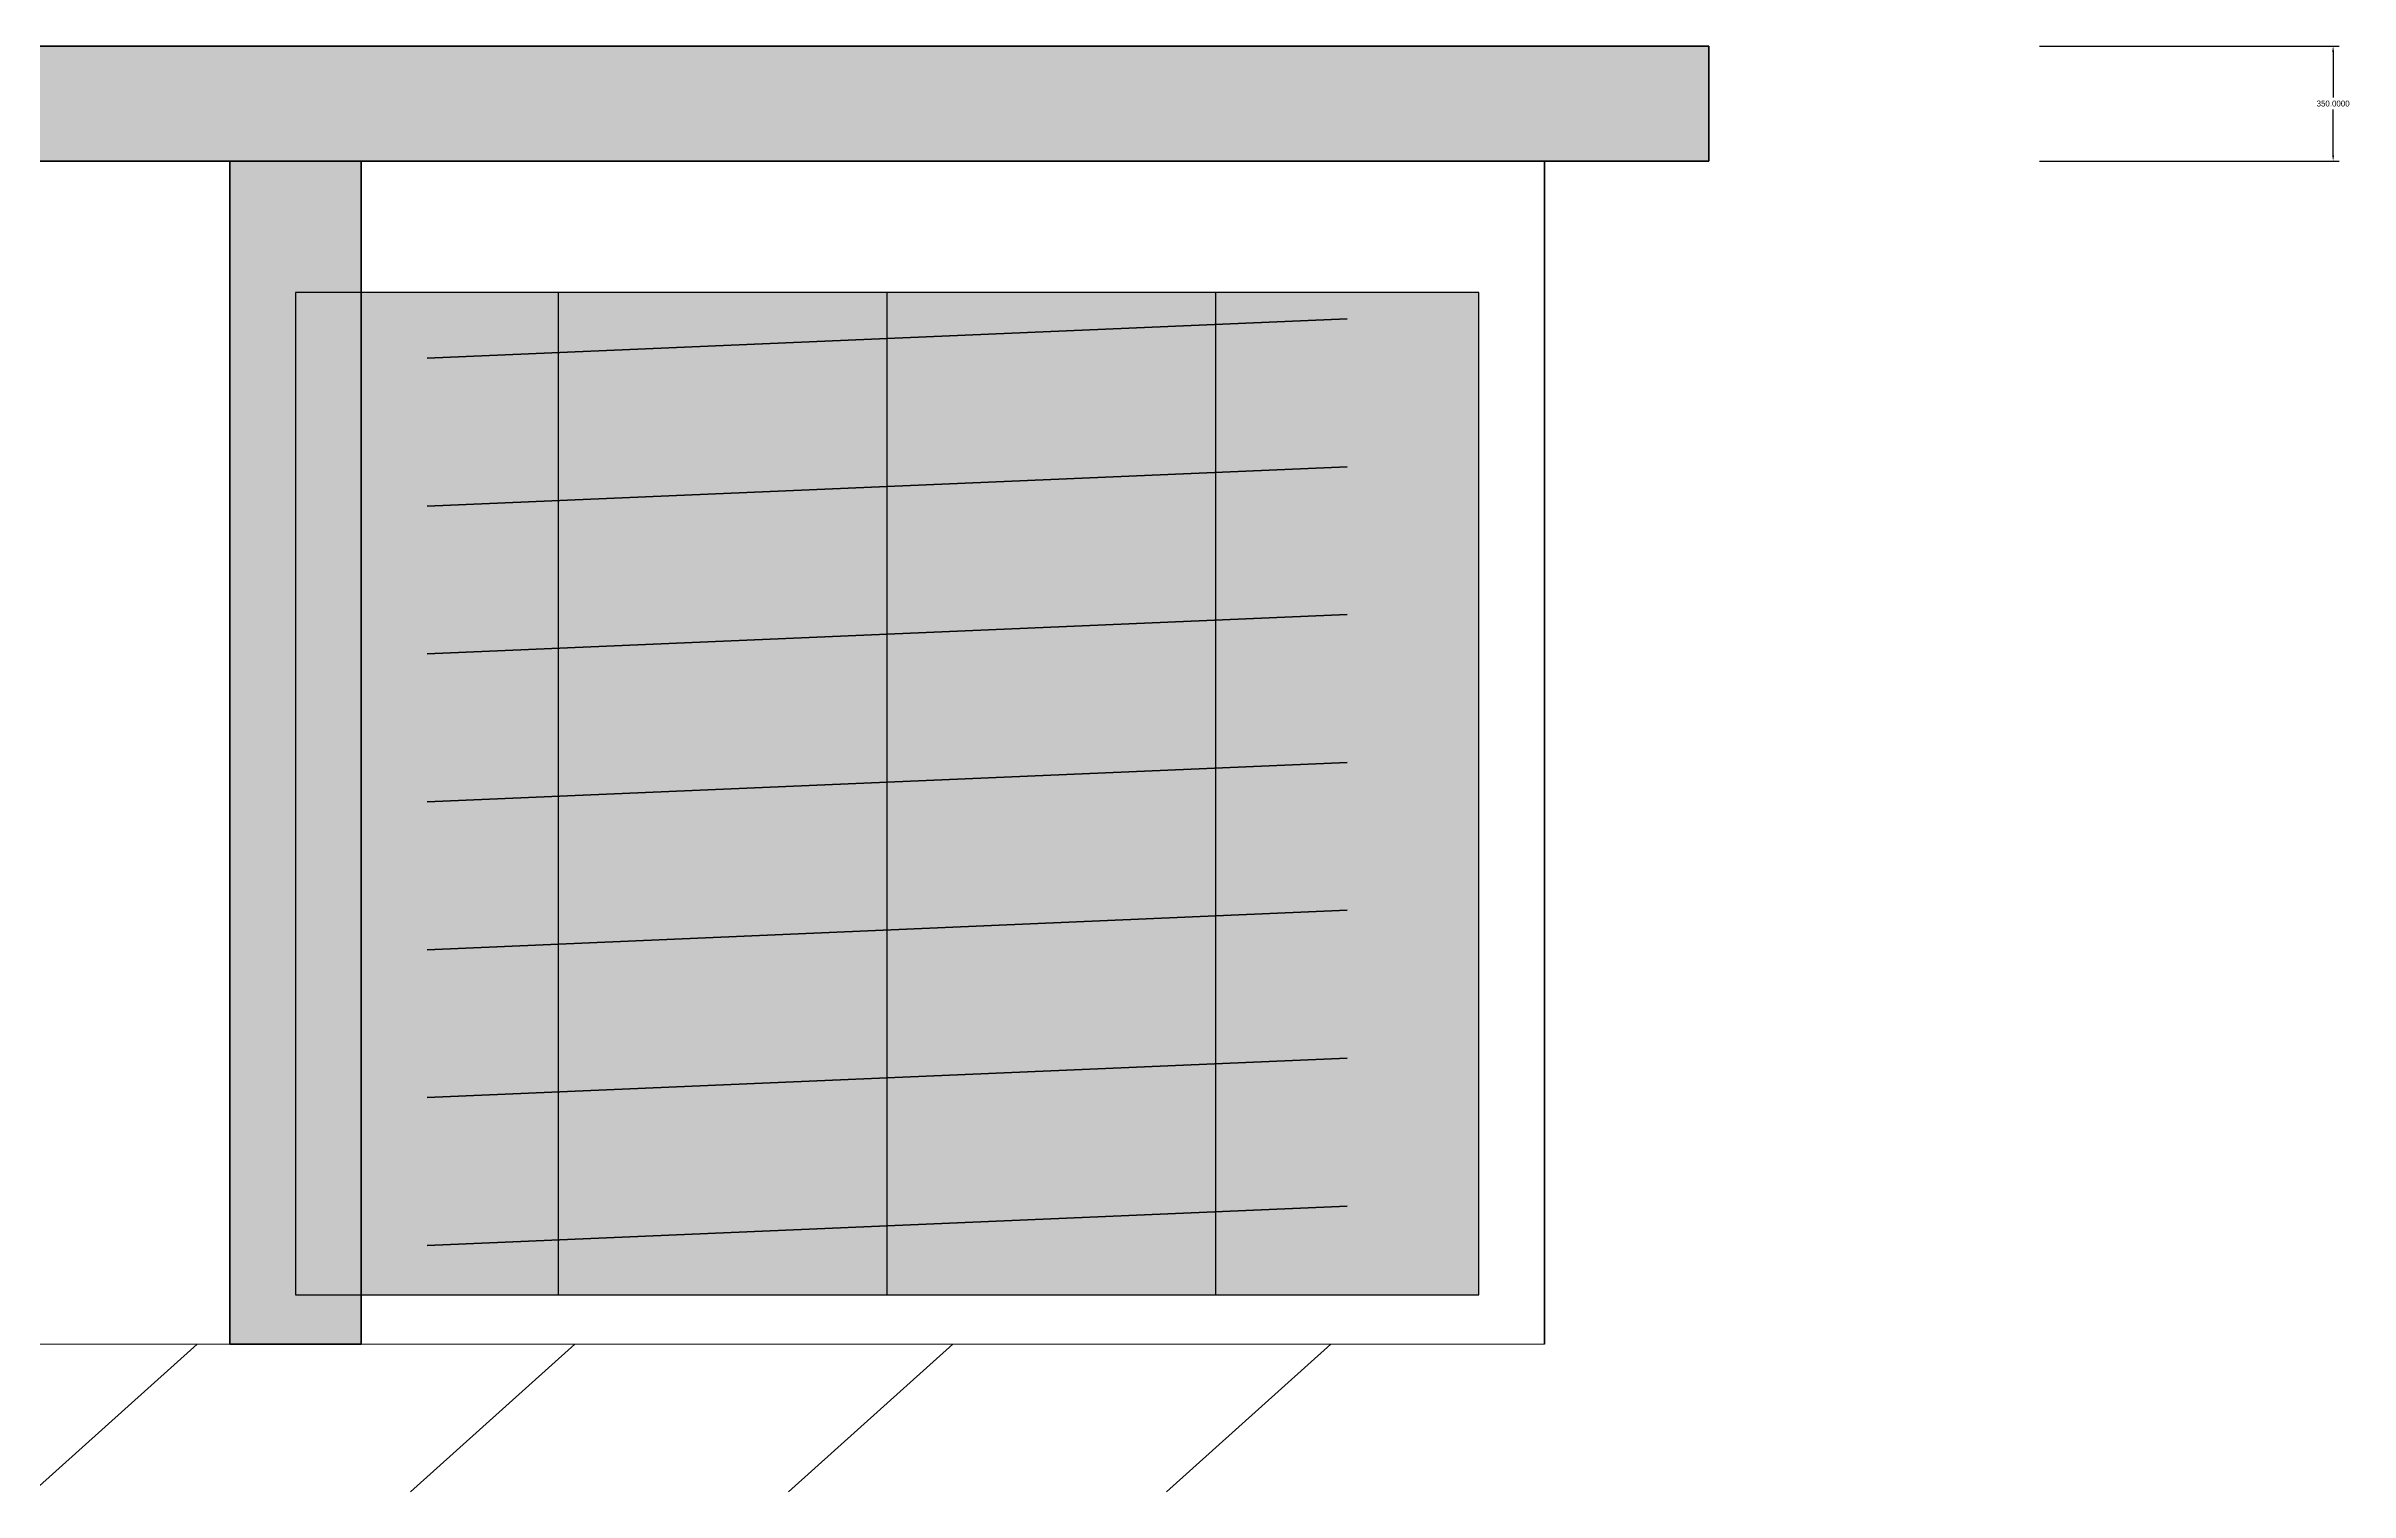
# Model space of a CAD drawing. Header units: millimetres. Extents: x -3865 to 70451, y -15454 to 26644.
# Drawn here: x 63441 to 70451, y -12450 to -8050 of the extents above; entities that cross this region are included whole.
import ezdxf

# ---------------------------------------------------------------- set-up
doc = ezdxf.new("R2010")
doc.units = ezdxf.units.MM
doc.header["$MEASUREMENT"] = 0
for name, color, linetype, lineweight in [('A-DIM-1', 2, 'Continuous', 18), ('A-GLAZ', 151, 'Continuous', 25), ('ELEV-GND', 252, 'Continuous', 13), ('ELEV-ROOF', 30, 'Continuous', 50), ('ELEV-WALL', 7, 'Continuous', 50)]:
    doc.layers.add(name, color=color, linetype=linetype, lineweight=lineweight)
doc.dimstyles.get("Standard").update_dxf_attribs({"dimtxt": 0.18, "dimasz": 0.18, "dimexe": 0.18, "dimexo": 0.0625, "dimgap": 0.09, "dimtad": 0, "dimtih": 1, "dimtoh": 1, "dimdec": 4, "dimzin": 0, "dimdsep": 46, "dimtxsty": 'Standard', "dimcen": 0.09, "dimadec": 0, "dimazin": 0, "dimtfac": 1, "dimtdec": 4, "dimtofl": 0, "dimtmove": 0, "dimatfit": 3, "dimfxl": 1, "dimtolj": 1, "dimtzin": 0, "dimarcsym": 0})

# ---------------------------------------------------------------- blocks, each defined once
blk = doc.blocks.new('*D14')
at = {"layer": 'A-DIM-1', "color": 0, "lineweight": -2, "transparency": 16777216}
for p, q in [((69506.25, -8050), (70418, -8050)), ((70400, -8068), (70400, -8207)), ((70400, -8382), (70400, -8243)), ((69506.25, -8400), (70418, -8400))]:
    blk.add_line(p, q, dxfattribs=at)
at = {"layer": 'A-DIM-1', "color": 0, "transparency": 16777216}
for points in [[(70397, -8068), (70403, -8068), (70400, -8050)], [(70397, -8382), (70403, -8382), (70400, -8400)]]:
    blk.add_solid(points, dxfattribs=at)
at = {"layer": 'Defpoints', "color": 0, "transparency": 16777216}
for p in [(69500, -8050), (70400, -8050), (69500, -8400)]:
    blk.add_point(p, dxfattribs=at)
at = {"layer": 'A-DIM-1', "color": 0, "transparency": 16777216, "insert": (70400, -8225), "char_height": 18, "attachment_point": 5}
blk.add_mtext('\\A1;350.0000', dxfattribs=at)

msp = doc.modelspace()

# ---------------------------------------------------------------- hatches: boundary and pattern name
at = {"layer": 'A-GLAZ'}
msp.add_hatch(color=151, dxfattribs=at).paths.add_polyline_path([(64200, -11850), (67800, -11850), (67800, -8800), (64200, -8800)])
at = {"layer": 'ELEV-ROOF'}
msp.add_hatch(color=30, dxfattribs=at).paths.add_polyline_path([(51500, -8400), (68500, -8400), (68500, -8050), (51500, -8050)])
at = {"layer": 'ELEV-WALL'}
for points in [[(64000, -12000), (64400, -12000), (64400, -8400), (64000, -8400)], [(68000, -12000), (68000, -8400)]]:
    msp.add_hatch(color=33, dxfattribs=at).paths.add_polyline_path(points)

# ---------------------------------------------------------------- linework, layer by layer
at = {"layer": 'A-GLAZ'}
for p, q in [((67800, -8800), (64200, -8800)), ((64200, -8800), (64200, -11850)), ((65000, -11850), (65000, -8800)), ((66000, -11850), (66000, -8800)), ((67000, -11850), (67000, -8800)), ((67800, -11850), (67800, -8800)), ((64200, -11850), (67800, -11850))]:
    msp.add_line(p, q, dxfattribs=at)
at = {"layer": 'ELEV-GND'}
for p, q in [((52000, -12000), (68000, -12000)), ((63900, -12000), (63400, -12450)), ((65050, -12000), (64550, -12450)), ((66200, -12000), (65700, -12450)), ((67350, -12000), (66850, -12450))]:
    msp.add_line(p, q, dxfattribs=at)
at = {"layer": 'ELEV-ROOF'}
for p, q in [((68500, -8050), (51500, -8050)), ((68500, -8400), (68500, -8050)), ((51500, -8400), (68500, -8400))]:
    msp.add_line(p, q, dxfattribs=at)
at = {"layer": 'ELEV-WALL'}
for p, q in [((64400, -8400), (64000, -8400)), ((64000, -8400), (64000, -12000)), ((64400, -12000), (64400, -8400)), ((68000, -12000), (68000, -8400)), ((68000, -8400), (68000, -8400)), ((68000, -8400), (68000, -12000)), ((64600, -9000), (67400, -8880)), ((64600, -9450), (67400, -9330)), ((64600, -9900), (67400, -9780)), ((64600, -10350), (67400, -10230)), ((64600, -10800), (67400, -10680)), ((64600, -11250), (67400, -11130)), ((64600, -11700), (67400, -11580)), ((64000, -12000), (64400, -12000)), ((68000, -12000), (68000, -12000))]:
    msp.add_line(p, q, dxfattribs=at)

# ---------------------------------------------------------------- dimensions: what is measured, and where the dimension line sits
at = {"layer": 'A-DIM-1'}
dim = msp.add_aligned_dim(p1=(69500, -8400), p2=(69500, -8050), distance=-900, dimstyle='Standard', override={"dimscale": 100}, dxfattribs=at)
dim.commit()
dim.dimension.update_dxf_attribs({"geometry": '*D14', "text_midpoint": (70400, -8225)})

doc.saveas('drawing.dxf')
